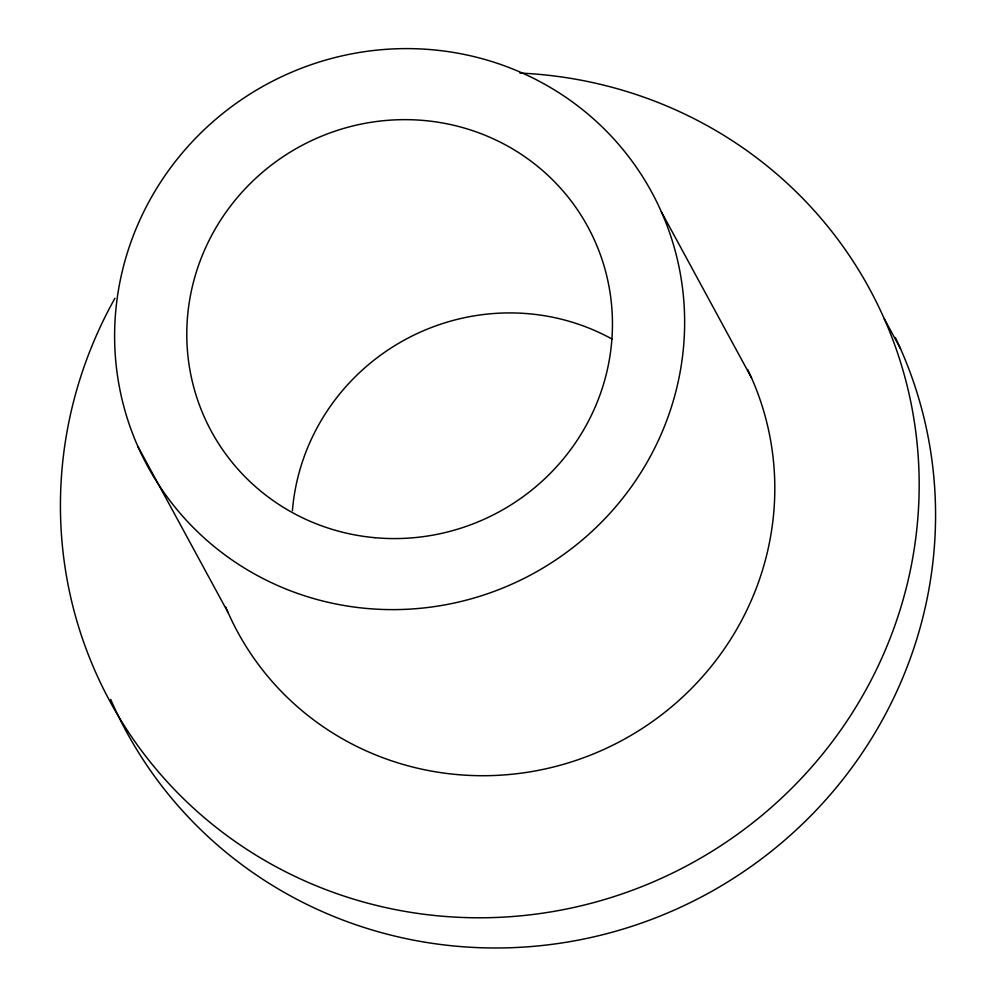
<?xml version="1.0" encoding="UTF-8"?>
<svg xmlns="http://www.w3.org/2000/svg" width="996" height="996" viewBox="0 0 996 996"><rect width="100%" height="100%" fill="white"/><g stroke="black" fill="none" stroke-linecap="round" stroke-linejoin="round"><path stroke-width="1.49" d="M884.099 318.459L900.496 348.662M661.356 211.787A286.873 278.594 -28.5 0 1 366.453 608.432A286.873 278.594 -28.5 0 1 171.051 167.129A286.873 278.594 -28.5 0 1 661.356 211.787L751.532 377.882M137.884 446.445L228.072 612.54M895.354 337.507A432.177 419.702 -28.5 0 1 680.48 907.281A432.177 419.702 -28.5 0 1 110.668 699.354M519.949 73.069A432.177 419.702 -28.5 0 1 909.136 575.875A432.177 419.702 -28.5 0 1 337.345 893.823A432.177 419.702 -28.5 0 1 114.926 298.29M747.647 369.504A286.873 278.594 -28.5 0 1 604.074 749.341A286.873 278.594 -28.5 0 1 225.644 606.875M292.413 510.674A214.227 208.04 -28.5 0 1 612.391 339.238M374.857 537.691A214.227 208.04 -28.5 0 0 595.073 241.505A214.227 208.04 -28.5 0 0 228.931 208.152A214.227 208.04 -28.5 0 0 374.857 537.691"/></g></svg>
